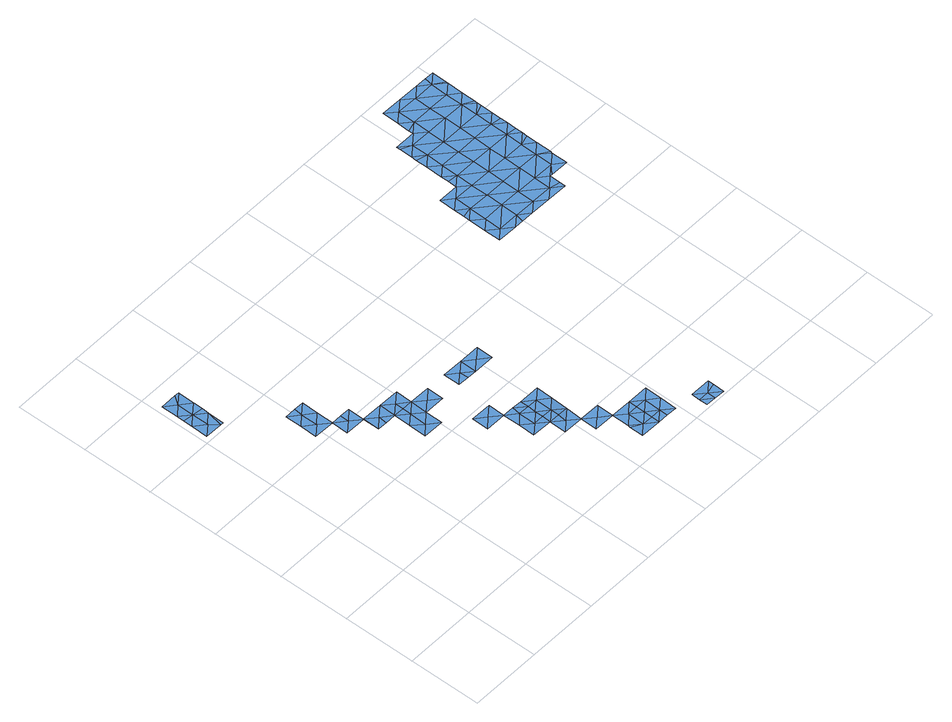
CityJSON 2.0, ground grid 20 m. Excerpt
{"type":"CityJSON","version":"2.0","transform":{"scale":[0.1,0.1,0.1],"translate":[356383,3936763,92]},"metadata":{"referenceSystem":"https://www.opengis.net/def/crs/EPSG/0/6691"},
"CityObjects":{
"waterbody1":{"type":"WaterBody","attributes":{"name":"9","class":"1140","function":"1","WaterBodyRiverFloodingRiskAttribute.description":"5","WaterBodyRiverFloodingRiskAttribute.rankOrg":"1","WaterBodyRiverFloodingRiskAttribute.adminType":"2","WaterBodyRiverFloodingRiskAttribute.scale":"L1"},"geometry":[{"type":"MultiSurface","lod":"1","boundaries":[[[0,1,2]],[[1,0,3]],[[0,4,3]],[[5,6,7]],[[8,7,6]],[[9,10,2]],[[0,2,10]],[[5,7,10]],[[0,11,4]],[[10,12,11]],[[12,10,13]],[[8,13,7]],[[14,13,8]],[[11,0,10]],[[7,13,10]],[[10,9,5]]]}]},
"waterbody2":{"type":"WaterBody","attributes":{"name":"9","class":"1140","function":"1","WaterBodyRiverFloodingRiskAttribute.description":"5","WaterBodyRiverFloodingRiskAttribute.rankOrg":"1","WaterBodyRiverFloodingRiskAttribute.adminType":"2","WaterBodyRiverFloodingRiskAttribute.scale":"L1"},"geometry":[{"type":"MultiSurface","lod":"1","boundaries":[[[15,16,17]],[[16,18,17]],[[17,18,19]],[[17,19,20]],[[18,21,19]],[[22,21,18]],[[15,17,20]],[[23,18,16]],[[22,18,23]]]}]},
"waterbody3":{"type":"WaterBody","attributes":{"name":"9","class":"1140","function":"1","WaterBodyRiverFloodingRiskAttribute.description":"5","WaterBodyRiverFloodingRiskAttribute.rankOrg":"2","WaterBodyRiverFloodingRiskAttribute.adminType":"2","WaterBodyRiverFloodingRiskAttribute.scale":"L1"},"geometry":[{"type":"MultiSurface","lod":"1","boundaries":[[[24,25,26]],[[25,15,27]],[[28,26,25]],[[24,15,25]],[[28,25,27]]]}]},
"waterbody4":{"type":"WaterBody","attributes":{"name":"9","class":"1140","function":"1","WaterBodyRiverFloodingRiskAttribute.description":"5","WaterBodyRiverFloodingRiskAttribute.rankOrg":"2","WaterBodyRiverFloodingRiskAttribute.adminType":"2","WaterBodyRiverFloodingRiskAttribute.scale":"L1"},"geometry":[{"type":"MultiSurface","lod":"1","boundaries":[[[29,30,31]],[[29,32,30]],[[30,32,33]],[[33,34,30]],[[34,31,30]],[[34,28,31]]]}]},
"waterbody5":{"type":"WaterBody","attributes":{"name":"9","class":"1140","function":"1","WaterBodyRiverFloodingRiskAttribute.description":"5","WaterBodyRiverFloodingRiskAttribute.rankOrg":"2","WaterBodyRiverFloodingRiskAttribute.adminType":"2","WaterBodyRiverFloodingRiskAttribute.scale":"L1"},"geometry":[{"type":"MultiSurface","lod":"1","boundaries":[[[35,36,37]],[[36,35,38]],[[39,32,38]],[[40,37,36]],[[36,41,40]],[[41,36,38]],[[32,41,38]],[[42,39,38]],[[35,42,38]]]}]},
"waterbody6":{"type":"WaterBody","attributes":{"name":"9","class":"1140","function":"1","WaterBodyRiverFloodingRiskAttribute.description":"5","WaterBodyRiverFloodingRiskAttribute.rankOrg":"1","WaterBodyRiverFloodingRiskAttribute.adminType":"2","WaterBodyRiverFloodingRiskAttribute.scale":"L1"},"geometry":[{"type":"MultiSurface","lod":"1","boundaries":[[[32,39,43]],[[39,42,43]],[[43,33,32]],[[44,43,42]],[[33,43,44]]]}]},
"waterbody7":{"type":"WaterBody","attributes":{"name":"9","class":"1140","function":"1","WaterBodyRiverFloodingRiskAttribute.description":"5","WaterBodyRiverFloodingRiskAttribute.rankOrg":"1","WaterBodyRiverFloodingRiskAttribute.adminType":"2","WaterBodyRiverFloodingRiskAttribute.scale":"L1"},"geometry":[{"type":"MultiSurface","lod":"1","boundaries":[[[45,46,35]],[[47,42,46]],[[45,47,46]],[[42,35,46]]]}]},
"waterbody8":{"type":"WaterBody","attributes":{"name":"9","class":"1140","function":"1","WaterBodyRiverFloodingRiskAttribute.description":"5","WaterBodyRiverFloodingRiskAttribute.rankOrg":"1","WaterBodyRiverFloodingRiskAttribute.adminType":"2","WaterBodyRiverFloodingRiskAttribute.scale":"L1"},"geometry":[{"type":"MultiSurface","lod":"1","boundaries":[[[48,49,50]],[[51,49,48]],[[52,48,50]],[[52,51,48]]]}]},
"waterbody9":{"type":"WaterBody","attributes":{"name":"9","class":"1140","function":"1","WaterBodyRiverFloodingRiskAttribute.description":"5","WaterBodyRiverFloodingRiskAttribute.rankOrg":"2","WaterBodyRiverFloodingRiskAttribute.adminType":"2","WaterBodyRiverFloodingRiskAttribute.scale":"L1"},"geometry":[{"type":"MultiSurface","lod":"1","boundaries":[[[53,50,54]],[[53,55,56]],[[54,57,58]],[[54,50,59]],[[59,60,57]],[[54,59,57]],[[55,53,54]],[[55,54,58]],[[60,61,57]],[[57,61,62]],[[62,58,57]]]}]},
"waterbody10":{"type":"WaterBody","attributes":{"name":"9","class":"1140","function":"1","WaterBodyRiverFloodingRiskAttribute.description":"5","WaterBodyRiverFloodingRiskAttribute.rankOrg":"2","WaterBodyRiverFloodingRiskAttribute.adminType":"2","WaterBodyRiverFloodingRiskAttribute.scale":"L1"},"geometry":[{"type":"MultiSurface","lod":"1","boundaries":[[[63,64,65]],[[63,65,66]],[[67,65,61]],[[65,67,66]],[[64,61,65]]]}]},
"waterbody11":{"type":"WaterBody","attributes":{"name":"9","class":"1140","function":"1","WaterBodyRiverFloodingRiskAttribute.description":"5","WaterBodyRiverFloodingRiskAttribute.rankOrg":"1","WaterBodyRiverFloodingRiskAttribute.adminType":"2","WaterBodyRiverFloodingRiskAttribute.scale":"L1"},"geometry":[{"type":"MultiSurface","lod":"1","boundaries":[[[55,68,56]],[[62,61,69]],[[64,69,61]],[[56,68,70]],[[69,63,71]],[[58,62,69]],[[68,71,70]],[[68,69,71]],[[68,58,69]],[[64,63,69]],[[68,55,58]]]}]},
"waterbody12":{"type":"WaterBody","attributes":{"name":"9","class":"1140","function":"1","WaterBodyRiverFloodingRiskAttribute.description":"5","WaterBodyRiverFloodingRiskAttribute.rankOrg":"2","WaterBodyRiverFloodingRiskAttribute.adminType":"2","WaterBodyRiverFloodingRiskAttribute.scale":"L1"},"geometry":[{"type":"MultiSurface","lod":"1","boundaries":[[[66,72,73]],[[72,74,73]],[[75,74,72]],[[66,75,72]]]}]},
"waterbody13":{"type":"WaterBody","attributes":{"name":"9","class":"1140","function":"1","WaterBodyRiverFloodingRiskAttribute.description":"5","WaterBodyRiverFloodingRiskAttribute.rankOrg":"1","WaterBodyRiverFloodingRiskAttribute.adminType":"2","WaterBodyRiverFloodingRiskAttribute.scale":"L1"},"geometry":[{"type":"MultiSurface","lod":"1","boundaries":[[[76,77,78]],[[79,80,81]],[[80,82,81]],[[80,79,78]],[[83,82,80]],[[80,78,83]],[[78,77,83]],[[77,84,83]],[[77,76,84]]]}]},
"waterbody14":{"type":"WaterBody","attributes":{"name":"9","class":"1140","function":"1","WaterBodyRiverFloodingRiskAttribute.description":"5","WaterBodyRiverFloodingRiskAttribute.rankOrg":"2","WaterBodyRiverFloodingRiskAttribute.adminType":"2","WaterBodyRiverFloodingRiskAttribute.scale":"L1"},"geometry":[{"type":"MultiSurface","lod":"1","boundaries":[[[85,86,87]],[[87,86,88]],[[89,87,88]],[[88,90,91]],[[85,92,86]],[[74,93,86]],[[86,93,88]],[[92,74,86]],[[89,88,91]],[[88,94,90]],[[94,88,93]]]}]},
"waterbody15":{"type":"WaterBody","attributes":{"name":"9","class":"1140","function":"1","WaterBodyRiverFloodingRiskAttribute.description":"5","WaterBodyRiverFloodingRiskAttribute.rankOrg":"1","WaterBodyRiverFloodingRiskAttribute.adminType":"2","WaterBodyRiverFloodingRiskAttribute.scale":"L1"},"geometry":[{"type":"MultiSurface","lod":"1","boundaries":[[[95,92,96]],[[97,98,99]],[[100,99,98]],[[91,100,98]],[[96,98,97]],[[96,85,87]],[[96,87,98]],[[98,87,89]],[[89,91,98]],[[97,95,96]],[[92,85,96]]]}]},
"waterbody16":{"type":"WaterBody","attributes":{"name":"9","class":"1140","function":"1","WaterBodyRiverFloodingRiskAttribute.description":"5","WaterBodyRiverFloodingRiskAttribute.rankOrg":"1","WaterBodyRiverFloodingRiskAttribute.adminType":"2","WaterBodyRiverFloodingRiskAttribute.scale":"L1"},"geometry":[{"type":"MultiSurface","lod":"1","boundaries":[[[101,102,103]],[[104,101,103]],[[104,105,106]],[[103,105,104]],[[104,107,108]],[[104,106,107]],[[108,101,104]]]}]},
"waterbody17":{"type":"WaterBody","attributes":{"name":"9","class":"1140","function":"1","WaterBodyRiverFloodingRiskAttribute.description":"5","WaterBodyRiverFloodingRiskAttribute.rankOrg":"1","WaterBodyRiverFloodingRiskAttribute.adminType":"2","WaterBodyRiverFloodingRiskAttribute.scale":"L1"},"geometry":[{"type":"MultiSurface","lod":"1","boundaries":[[[109,110,111]],[[112,111,110]],[[113,114,115]],[[113,115,116]],[[117,116,115]],[[118,119,117]],[[115,118,117]],[[120,118,115]],[[121,118,120]],[[122,120,115]],[[114,122,115]],[[110,123,124]],[[125,126,127]],[[128,129,130]],[[129,128,131]],[[132,129,131]],[[129,132,133]],[[133,132,134]],[[133,134,135]],[[133,135,136]],[[137,138,136]],[[135,137,136]],[[135,139,137]],[[135,140,139]],[[134,140,135]],[[140,134,141]],[[141,134,142]],[[142,143,141]],[[144,143,142]],[[145,146,125]],[[145,125,147]],[[145,147,136]],[[136,147,148]],[[148,147,149]],[[148,149,150]],[[150,149,109]],[[109,149,151]],[[109,151,152]],[[152,151,153]],[[154,153,151]],[[154,155,153]],[[113,156,157]],[[113,158,156]],[[156,158,155]],[[155,158,159]],[[160,159,158]],[[160,158,116]],[[161,160,116]],[[160,161,162]],[[162,161,163]],[[162,163,164]],[[164,163,165]],[[164,165,166]],[[165,167,166]],[[167,165,168]],[[169,168,165]],[[170,169,171]],[[172,170,171]],[[173,174,171]],[[161,173,171]],[[117,173,161]],[[117,175,173]],[[173,175,176]],[[176,175,177]],[[178,177,175]],[[119,178,175]],[[179,178,119]],[[179,119,121]],[[165,163,169]],[[180,142,181]],[[132,181,142]],[[132,131,181]],[[129,133,148]],[[134,132,142]],[[144,142,180]],[[126,125,146]],[[138,145,136]],[[133,136,148]],[[125,149,147]],[[148,150,129]],[[111,150,109]],[[109,152,110]],[[159,152,153]],[[157,114,113]],[[156,155,182]],[[159,153,155]],[[113,116,158]],[[160,162,159]],[[123,162,164]],[[183,164,166]],[[152,123,110]],[[169,163,171]],[[172,171,174]],[[163,161,171]],[[117,161,116]],[[173,176,174]],[[119,175,117]],[[118,121,119]],[[184,110,124]],[[185,110,184]],[[110,185,112]],[[184,124,186]],[[187,186,124]],[[164,183,187]],[[164,187,124]],[[123,164,124]],[[162,123,159]],[[123,152,159]],[[125,127,188]],[[127,189,188]],[[189,190,188]],[[191,154,190]],[[188,190,154]],[[125,188,149]],[[192,111,112]],[[111,192,193]],[[150,111,194]],[[193,194,111]],[[195,194,193]],[[194,195,130]],[[194,130,129]],[[191,155,154]],[[182,155,191]],[[194,129,150]],[[188,151,149]],[[188,154,151]]]}]}
},
"vertices":[
[40,924,12],[12,947,12],[11,901,12],[56,947,12],[69,946,12],[11,855,12],[10,809,12],[39,831,12],[58,808,12],[11,880,12],[39,877,12],[68,900,12],[68,874,12],[67,854,12],[67,808,12],
[234,620,9],[234,666,9],[206,644,9],[206,690,9],[178,667,9],[177,621,9],[178,713,9],[208,713,9],[235,712,9],
[263,620,9],[262,596,9],[290,619,9],[233,574,9],[289,573,9],
[314,526,9],[317,549,9],[289,527,9],[345,526,9],[346,572,9],[290,573,9],
[401,479,8],[373,456,7],[401,432,7],[373,502,9],[374,525,9],[344,433,7],[345,480,8],[402,525,9],
[374,548,9],[403,571,9],
[458,478,9],[430,501,9],[459,524,9],
[484,362,7],[456,339,7],[512,338,7],[456,385,7],[513,384,7],
[542,338,7],[540,315,7],[569,314,7],[569,337,7],[540,268,7],[568,291,7],[512,292,7],[511,246,7],[567,245,6],[568,268,7],
[624,244,5],[596,244,6],[595,221,5],[623,198,4],[567,199,5],
[597,314,7],[596,267,7],[626,336,7],[625,290,7],
[651,174,3],[680,197,3],[679,151,3],[623,152,3],
[628,475,9],[600,499,9],[571,476,9],[545,476,9],[543,500,9],[515,477,9],[515,523,9],[572,522,9],[629,521,9],
[736,127,3],[707,127,3],[735,103,3],[706,81,3],[735,80,3],[678,58,3],[734,57,3],[736,150,3],[679,104,3],[678,96,3],
[793,149,3],[764,126,3],[792,103,3],[763,80,3],[791,56,3],[763,57,3],
[847,32,3],[847,9,3],[875,9,3],[876,32,3],[904,8,2],[904,38,3],[904,55,3],[848,55,3],
[1117,953,8],[1173,905,8],[1174,952,8],[1202,928,8],[946,863,8],[917,840,8],[945,817,8],[1002,816,8],[1001,770,8],[944,770,8],[943,724,8],[916,794,8],[916,748,8],[917,812,8],[1116,860,8],[1172,859,8],[1005,1047,8],[977,1059,8],[977,1024,8],[1203,1029,8],[1175,1044,8],[1203,1021,8],[1204,1067,8],[1176,1090,8],[1119,1091,8],[1120,1137,8],[1063,1138,8],[1063,1092,8],[1035,1116,8],[1034,1083,8],[1036,1162,8],[1092,1161,8],[1149,1160,8],[1177,1137,8],[1181,1160,8],[1205,1159,8],[1034,1069,8],[977,1070,8],[1062,1046,8],[1119,1045,8],[1061,1000,8],[1118,999,8],[1060,953,8],[1116,906,8],[1060,907,8],[1004,954,8],[1003,908,8],[974,886,8],[918,886,8],[1002,862,8],[1059,861,8],[1058,815,8],[1058,769,8],[1115,814,8],[1114,768,8],[1172,813,8],[1171,767,8],[1199,789,8],[1199,743,8],[1149,744,8],[1142,744,8],[1142,715,8],[1113,721,8],[1141,698,8],[1057,722,8],[1085,699,8],[1000,723,8],[1028,700,8],[995,700,8],[971,701,8],[915,702,8],[1205,1117,8],[1205,1113,8],[975,910,8],[1200,793,8],[1201,882,8],[1201,901,8],[1201,867,8],[1200,836,8],[1005,1001,8],[976,1009,8],[976,978,8],[975,932,8],[1202,948,8],[1202,974,8],[1175,998,8],[1203,1009,8]
]}
